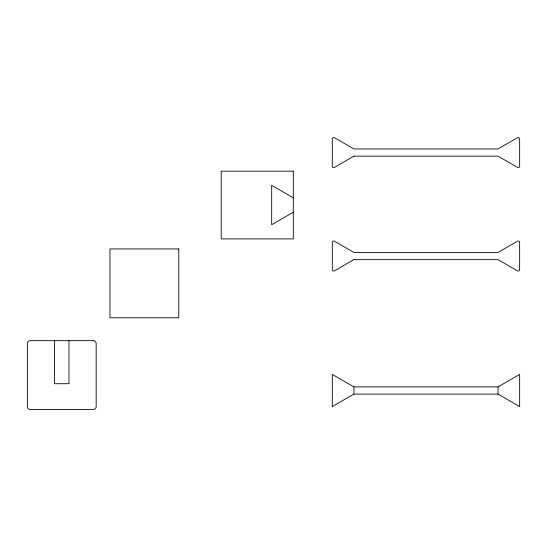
<?xml version="1.0" encoding="UTF-8"?>
<svg xmlns="http://www.w3.org/2000/svg" width="547" height="547" viewBox="0 0 547 547"><rect width="100%" height="100%" fill="white"/><g stroke="black" fill="none" stroke-linecap="round" stroke-linejoin="round"><path stroke-width="0.82" d="M293.301 212.243L271.681 224.721L271.681 185.344L293.301 197.829M353.902 394.1L332.289 406.578L332.289 374.408L353.902 386.893L498.03 386.893L519.65 374.408L519.65 406.578L498.03 394.1L353.902 394.1L353.902 386.893M498.03 386.893L498.03 394.1M68.963 340.665L68.963 383.721L54.556 383.721L54.556 340.665M353.902 156.148L334.449 167.382A1.443 1.443 0 0 1 332.289 166.138L332.289 138.959A1.443 1.443 0 0 1 334.449 137.714L353.902 148.948L498.03 148.948L517.489 137.714A1.443 1.443 0 0 1 519.65 138.959L519.65 166.138A1.443 1.443 0 0 1 517.489 167.382L498.03 156.148L353.902 156.148M353.902 259.647L334.449 270.881A1.443 1.443 0 0 1 332.289 269.637L332.289 242.458A1.443 1.443 0 0 1 334.449 241.206L353.902 252.44L498.03 252.44L517.489 241.206A1.443 1.443 0 0 1 519.65 242.458L519.65 269.637A1.443 1.443 0 0 1 517.489 270.881L498.03 259.647L353.902 259.647M293.301 171.163L221.234 171.163L221.234 238.902L293.301 238.902L293.301 171.163M178.78 248.947L109.961 248.947L109.961 317.766L178.78 317.766L178.78 248.947M93.291 340.665L30.235 340.665A2.885 2.885 0 0 0 27.35 343.543L27.35 406.599A2.885 2.885 0 0 0 30.235 409.484L93.291 409.484A2.885 2.885 0 0 0 96.169 406.599L96.169 343.543A2.885 2.885 0 0 0 93.291 340.665"/></g></svg>
